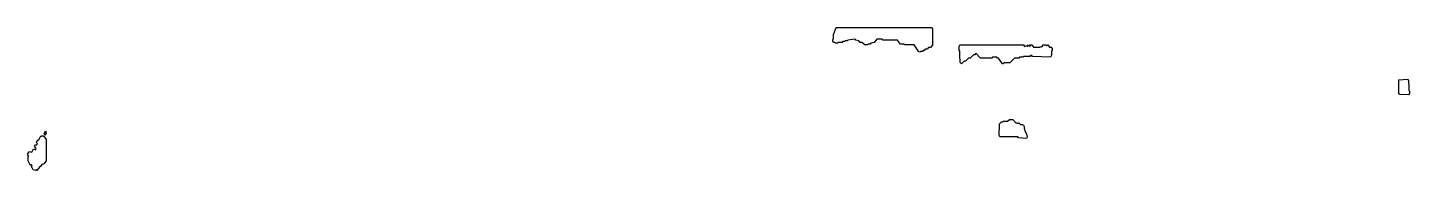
# Model space of a CAD drawing. Header units: millimetres. Extents: x 0 to 4615, y 0 to 477.
import ezdxf

# ---------------------------------------------------------------- set-up
doc = ezdxf.new("R2010")
doc.units = ezdxf.units.MM
doc.layers.add('M', color=7, linetype='Continuous')

msp = doc.modelspace()

# ---------------------------------------------------------------- linework, layer by layer
at = {"layer": 'M'}
for points in [[(2976.7, 395.7), (2960.9, 419), (2929.2, 419), (2927.6, 421.7), (2915.9, 421.7), (2905.9, 435.4), (2855.9, 435.4), (2854.2, 438.2), (2836, 438.2), (2827.7, 427.2), (2816, 424.5), (2814.3, 421.7), (2807.7, 421.7), (2806, 419), (2795.9, 419), (2785.9, 427.2), (2780.9, 427.2), (2775.9, 432.7), (2765.9, 435.4), (2764.2, 438.2), (2739.3, 435.4), (2737.7, 432.7), (2731, 432.7), (2729.3, 430), (2722.7, 430), (2721, 427.2), (2707.7, 427.2), (2706, 424.5), (2697.6, 424.5), (2695.9, 427.2), (2692.6, 427.2), (2690, 431.4), (2690, 436.9), (2691.7, 439.7), (2691.7, 453.4), (2700.9, 476.7), (3019.3, 476.7), (3021.9, 472.5), (3021.9, 417.7), (3016, 410.8), (3009.3, 410.8), (3004.3, 405.3), (2997.7, 405.3), (2994.3, 399.8), (2991, 399.8), (2989.3, 397.1), (2982.7, 397.1), (2981, 394.3), (2976.7, 395.7)], [(3115, 360.2), (3115, 371.2), (3113.4, 373.9), (3113.4, 398.5), (3111.7, 401.3), (3111.7, 415), (3114.2, 419.2), (3326, 419.2), (3329.3, 413.7), (3337.7, 416.5), (3339.3, 413.8), (3342.6, 419.3), (3347.6, 413.8), (3350.9, 419.2), (3354.3, 419.2), (3359.3, 411), (3380.9, 411), (3382.6, 413.8), (3384.3, 411.1), (3385.9, 413.7), (3389.2, 413.7), (3392.6, 419.2), (3401, 419.2), (3404.3, 416.5), (3407.6, 419.3), (3412.7, 411), (3419.3, 411), (3421.9, 406.8), (3421.9, 401.3), (3420.2, 398.5), (3420.2, 384.9), (3416, 377.9), (3355.9, 380.7), (3354.2, 383.4), (3349.3, 383.4), (3347.7, 380.7), (3326, 380.7), (3324.3, 377.9), (3312.7, 377.9), (3311, 375.2), (3296, 375.2), (3281, 358.8), (3261, 358.8), (3259.3, 356), (3255.9, 356), (3242.6, 375.2), (3239.2, 375.2), (3237.6, 377.9), (3222.7, 377.9), (3221, 375.2), (3182.6, 375.2), (3167.6, 391.6), (3164.3, 386.1), (3159.3, 386.1), (3147.7, 375.2), (3142.7, 375.2), (3132.7, 364.2), (3127.7, 364.2), (3119.3, 356), (3115, 360.2)], [(4583.4, 253.4), (4580, 256.1), (4580, 302.8), (4609.3, 304.2), (4611.9, 300), (4611.9, 289.1), (4613.6, 286.3), (4613.6, 267.2), (4615.2, 264.4), (4615.2, 256.2), (4612.7, 252), (4583.4, 253.4)], [(3310.1, 108.2), (3307.6, 112.3), (3247.6, 112.3), (3245, 116.5), (3246.7, 154.9), (3252.6, 161.8), (3257.6, 161.8), (3259.2, 164.6), (3272.6, 164.6), (3279.2, 170), (3291, 170), (3301, 159.1), (3306, 159.1), (3307.6, 156.4), (3311, 159.1), (3316, 153.6), (3322.7, 153.6), (3326, 150.8), (3328.6, 146.7), (3328.6, 141.2), (3331.9, 130.3), (3336.9, 122.1), (3338.6, 111), (3336, 106.9), (3310.1, 108.2)], [(18.4, 1.5), (13.3, 12.5), (15, 15.2), (12.6, 19.2), (9.3, 16.4), (1.7, 31.6), (1.7, 42.6), (3.3, 48.1), (0, 53.6), (5.9, 63.3), (14.2, 60.5), (19.2, 71.5), (25.9, 68.8), (28.3, 72.7), (23.3, 81), (25.9, 85.2), (30.9, 85.2), (33.3, 89.2), (30, 94.6), (34.2, 101.6), (37.6, 101.6), (44.3, 115.4), (46, 112.6), (47.6, 115.3), (52.7, 115.3), (61.9, 102.9), (61.9, 31.6), (54.3, 22), (47.7, 19.3), (44.4, 13.8), (39.4, 11.1), (30.9, 0), (29.3, 2.7), (27.7, 0.1), (18.4, 1.5)], [(55, 122), (59.3, 131.9), (61.9, 124.7), (57.6, 117.7), (55, 122)]]:
    msp.add_lwpolyline(points, close=True, dxfattribs=at)

doc.saveas('drawing.dxf')
